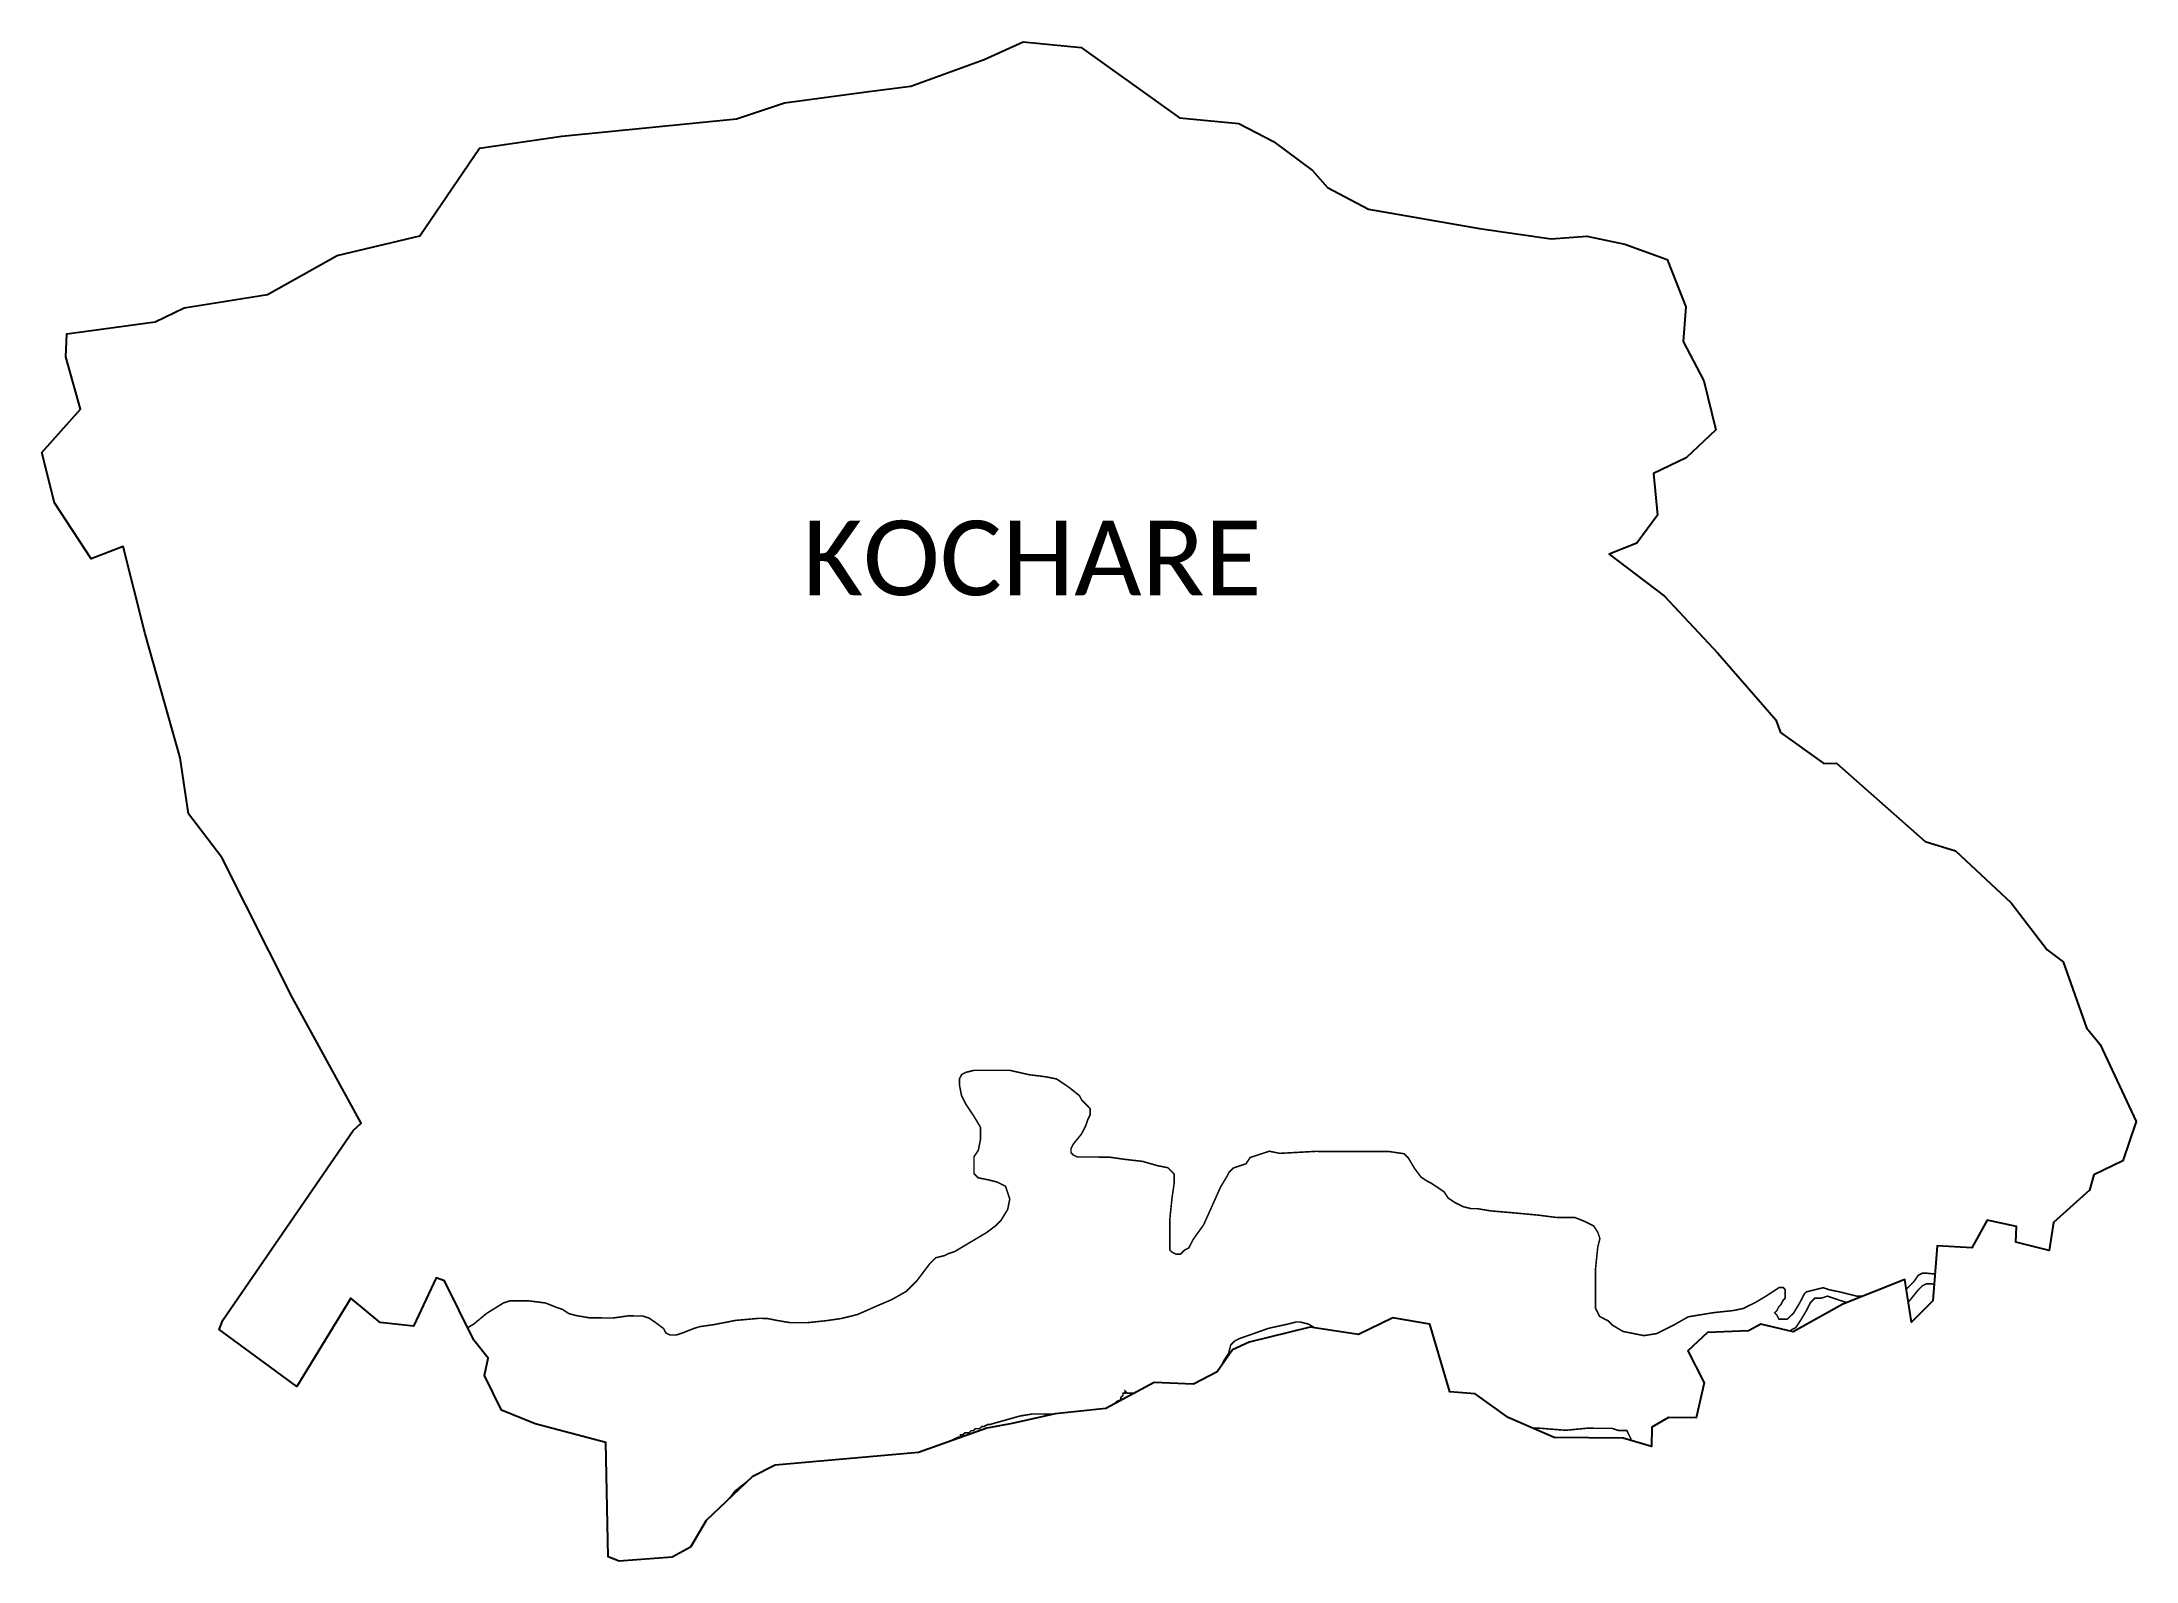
# Model space of a CAD drawing. Header units: metres. Extents: x 342825 to 346860, y 1762972 to 1765899.
import ezdxf

# ---------------------------------------------------------------- set-up
doc = ezdxf.new("R2010")
doc.units = ezdxf.units.M
for name, color, linetype in [('A-BLDG', 7, 'Continuous'), ('ddddd', 7, 'Continuous'), ('HAZARDS LINE', 1, 'Continuous'), ('VILLAGE NAME', 250, 'Continuous')]:
    doc.layers.add(name, color=color, linetype=linetype)
doc.styles.get("Standard").update_dxf_attribs({"font": 'simplex.shx'})

msp = doc.modelspace()

# ---------------------------------------------------------------- linework, layer by layer
at = {"layer": 'A-BLDG', "color": 3, "true_color": 0x00ff00, "flags": 128}
msp.add_lwpolyline([(343043.4, 1765359.6), (343099.4, 1765386.8)], dxfattribs=at)
at = {"layer": 'ddddd', "color": 3, "true_color": 0x00ff00}
for points in [[(343099.3, 1765386.8, 0), (343260, 1765412.3, 0), (343394.3, 1765487.7, 0), (343553.3, 1765525.6, 0), (343668.7, 1765694.5, 0), (343827.3, 1765717.7, 0), (344163.8, 1765751, 0), (344256, 1765781.7, 0), (344418.4, 1765804, 0), (344499.6, 1765814, 0), (344640.6, 1765865.7, 0), (344715.5, 1765899.4, 0), (344827.4, 1765888.5, 0), (345017.3, 1765752.9, 0), (345131.4, 1765742.2, 0), (345198.1, 1765707.3, 0), (345273.3, 1765651.7, 0), (345302.1, 1765619, 0), (345381.4, 1765577.2, 0), (345595.2, 1765539.9, 0), (345595.2, 1765539.9, 0)], [(345595.2, 1765539.9, 0), (345733.2, 1765519.7, 0), (345801.9, 1765524.9, 0), (345874.8, 1765509.7, 0), (345956.6, 1765480, 0), (345992.2, 1765388.9, 0), (345987.2, 1765321.8, 0), (346027.2, 1765246.4, 0), (346050, 1765151.9, 0), (345992.9, 1765097.7, 0), (345930.1, 1765067.6, 0), (345937.7, 1764987.2, 0), (345898.2, 1764933.3, 0), (345844.7, 1764912, 0), (345951.4, 1764831.1, 0), (346054.1, 1764721.6, 0), (346165.8, 1764593.1, 0), (346175, 1764568.2, 0), (346258.3, 1764508.8, 0), (346282.9, 1764509.1, 0), (346453.8, 1764358.3, 0), (346511.8, 1764340.6, 0), (346619.4, 1764239.9, 0), (346688.8, 1764149.4, 0), (346719.2, 1764126.6, 0), (346764.5, 1763999.1, 0), (346790.4, 1763967.3, 0), (346859.9, 1763818.7, 0), (346834, 1763743.3, 0), (346778.4, 1763716.2, 0), (346769.8, 1763686.4, 0), (346700.9, 1763623.9, 0), (346692.5, 1763570.4, 0), (346628.5, 1763586.2, 0), (346629.2, 1763616.3, 0), (346573.2, 1763628.9, 0), (346543.4, 1763575.2, 0), (346476.4, 1763579.1, 0), (346468.1, 1763473.4, 0), (346427.4, 1763432.2, 0), (346414.5, 1763514.2, 0), (346295.1, 1763466.9, 0), (346199, 1763413.6, 0), (346137, 1763428.3, 0), (346113, 1763415.2, 0), (346034.1, 1763412.4, 0), (345996.6, 1763376.7, 0), (346027.8, 1763315, 0), (346012.3, 1763247.7, 0), (345959.3, 1763248.6, 0), (345927, 1763229.5, 0), (345926.4, 1763192.4, 0), (345872, 1763208.8, 0), (345738.6, 1763209.5, 0), (345650, 1763248.4, 0), (345586.7, 1763293.9, 0), (345538.1, 1763298, 0), (345499.2, 1763428.3, 0), (345427.7, 1763440.7, 0), (345362.1, 1763408.4, 0), (345268.7, 1763422.4, 0), (345151.3, 1763393.8, 0), (345119.3, 1763378.8, 0), (345089.7, 1763336.6, 0), (345044.2, 1763312.9, 0), (344968.4, 1763315.7, 0), (344874.8, 1763265.4, 0), (344777.4, 1763255.1, 0), (344694.9, 1763236.9, 0), (344646, 1763227.5, 0), (344514, 1763180.9, 0), (344237.8, 1763156.7, 0), (344194, 1763134.2, 0), (344105.2, 1763050.1, 0), (344075, 1762998.2, 0), (344039.4, 1762979.2, 0), (343937.6, 1762971.5, 0), (343916.6, 1762980.1, 0), (343911.5, 1763200.3, 0), (343775.5, 1763236.2, 0), (343710.9, 1763262.5, 0), (343678.1, 1763329.4, 0), (343684.9, 1763362.9, 0), (343657.8, 1763397.7, 0), (343600.9, 1763511.7, 0), (343585, 1763517.3, 0), (343541.3, 1763424.6, 0), (343476.9, 1763431.3, 0), (343420.8, 1763478.1, 0), (343316.5, 1763307.8, 0), (343166.6, 1763417.8, 0), (343174, 1763435.8, 0), (343424.9, 1763801.2, 0), (343440.3, 1763815.6, 0), (343308.4, 1764057.1, 0), (343171.8, 1764327.7, 0), (343108.1, 1764411.6, 0), (343091.7, 1764519.5, 0), (343024.5, 1764758.3, 0), (342982, 1764927.1, 0), (342920.6, 1764903, 0), (342849.6, 1765011.2, 0), (342825.4, 1765107.9, 0), (342899.9, 1765191.9, 0), (342871.2, 1765292.6, 0), (342873.4, 1765336.9, 0), (343043.4, 1765359.6, 0)]]:
    msp.add_polyline3d(points, dxfattribs=at)
at = {"layer": 'HAZARDS LINE', "lineweight": 18, "const_width": 3}
for points in [[(346333.2, 1763482), (346322.1, 1763482.1), (346305.8, 1763486.2), (346289.6, 1763490.3), (346269.3, 1763494.4), (346257.1, 1763498.5), (346240.9, 1763494.5), (346224.6, 1763490.5), (346220.6, 1763486.4), (346212.4, 1763470.2), (346200.2, 1763449.9), (346192, 1763441.8), (346187.9, 1763437.8), (346183.9, 1763437.8), (346175.8, 1763437.8), (346171.7, 1763437.8), (346167.7, 1763445.9), (346163.6, 1763450), (346167.7, 1763454.1), (346171.8, 1763462.2), (346175.8, 1763466.2), (346179.9, 1763474.3), (346184, 1763478.4), (346184, 1763486.5), (346184, 1763494.6), (346180, 1763498.7), (346175.9, 1763498.7), (346171.9, 1763498.7), (346159.7, 1763490.6), (346147.4, 1763482.6), (346127.1, 1763470.4), (346102.7, 1763458.3), (346082.4, 1763454.3), (346045.8, 1763450.4), (346021.4, 1763446.4), (345997.1, 1763442.4), (345968.6, 1763426.2), (345936.1, 1763410), (345911.7, 1763406.1), (345891.4, 1763410.2), (345871.1, 1763414.3), (345850.8, 1763426.5), (345842.7, 1763434.7), (345834.6, 1763438.8), (345826.5, 1763442.9), (345818.4, 1763459.1), (345818.5, 1763475.4), (345818.5, 1763491.6), (345818.6, 1763520.1), (345818.6, 1763536.3), (345822.8, 1763576.9), (345826.9, 1763593.1), (345822.9, 1763605.3), (345814.8, 1763617.6), (345798.6, 1763625.7), (345778.3, 1763633.9), (345741.8, 1763634), (345709.3, 1763638.2), (345664.6, 1763642.4), (345615.9, 1763646.6), (345591.5, 1763650.7), (345579.3, 1763650.7), (345563.1, 1763654.8), (345546.9, 1763663), (345534.7, 1763671.2), (345526.6, 1763683.4), (345514.5, 1763691.5), (345502.3, 1763699.7), (345494.2, 1763703.8), (345482.1, 1763711.9), (345469.9, 1763728.2), (345457.8, 1763748.6), (345449.7, 1763756.7), (345421.3, 1763760.8), (345388.8, 1763760.9), (345352.2, 1763761), (345319.7, 1763761.1), (345279.1, 1763761.2), (345210.1, 1763757.4), (345189.8, 1763761.5), (345165.4, 1763753.4), (345153.2, 1763749.4), (345145, 1763737.3), (345132.8, 1763733.2), (345120.6, 1763729.2), (345112.5, 1763721.1), (345108.4, 1763713), (345096.2, 1763692.7), (345063.5, 1763619.7), (345043.1, 1763591.3), (345034.9, 1763575.1), (345026.8, 1763571.1), (345022.7, 1763567), (345018.6, 1763563), (345010.5, 1763563), (345002.4, 1763567.1), (344998.4, 1763571.1), (344998.4, 1763579.3), (344998.4, 1763587.4), (344998.4, 1763599.6), (344998.5, 1763615.8), (344998.5, 1763632.1), (345002.7, 1763672.7), (345006.9, 1763701.1), (345006.9, 1763717.3), (345002.8, 1763721.4), (344994.8, 1763729.6), (344974.5, 1763733.7), (344946, 1763741.9), (344909.5, 1763746.1), (344881.1, 1763750.2), (344852.7, 1763750.3), (344836.4, 1763750.3), (344820.2, 1763750.4), (344812.1, 1763754.5), (344808, 1763758.5), (344808, 1763766.7), (344812.1, 1763774.8), (344828.4, 1763795), (344836.6, 1763811.2), (344840.7, 1763823.4), (344844.8, 1763831.5), (344844.8, 1763843.7), (344836.7, 1763851.9), (344828.6, 1763860), (344824.6, 1763868.2), (344804.3, 1763884.5), (344780, 1763900.8), (344759.7, 1763904.9), (344727.2, 1763909), (344690.7, 1763917.3), (344658.2, 1763917.4), (344621.6, 1763917.5), (344605.4, 1763913.5), (344597.3, 1763909.4), (344593.2, 1763901.3), (344593.1, 1763889.1), (344597.1, 1763868.8), (344605.2, 1763852.5), (344613.3, 1763840.3), (344621.4, 1763828.1), (344633.5, 1763807.8), (344633.5, 1763795.6), (344633.4, 1763783.4), (344629.3, 1763763.1), (344621.2, 1763750.9), (344621.1, 1763734.7), (344621.1, 1763726.6), (344621.1, 1763718.4), (344629.2, 1763710.3), (344649.5, 1763706.2), (344665.7, 1763702.1), (344681.9, 1763693.9), (344686, 1763681.7), (344690, 1763669.5), (344685.9, 1763649.2), (344673.6, 1763628.9), (344661.4, 1763616.8), (344645.1, 1763604.6), (344624.8, 1763592.5), (344604.4, 1763580.4), (344584.1, 1763568.3), (344571.9, 1763564.2), (344563.8, 1763560.2), (344547.5, 1763556.2), (344535.3, 1763544), (344523.1, 1763527.8), (344510.8, 1763511.6), (344490.5, 1763491.3), (344462, 1763475.2), (344433.5, 1763463.1), (344396.9, 1763446.9), (344364.4, 1763438.9), (344336, 1763434.9), (344299.4, 1763431), (344266.9, 1763431.1), (344242.6, 1763435.2), (344222.3, 1763439.3), (344206, 1763439.4), (344161.3, 1763435.4), (344120.7, 1763427.4), (344092.3, 1763423.4), (344080.1, 1763419.4), (344059.7, 1763411.3), (344047.6, 1763407.3), (344035.4, 1763407.3), (344027.3, 1763411.4), (344023.2, 1763419.6), (344007, 1763431.8), (343994.9, 1763440), (343982.7, 1763444), (343954.2, 1763444.1), (343925.8, 1763440.1), (343905.5, 1763440.2), (343881.1, 1763440.3), (343856.8, 1763444.4), (343840.5, 1763448.5), (343828.4, 1763456.7), (343816.2, 1763460.8), (343795.9, 1763469), (343763.5, 1763473.1), (343755.3, 1763473.1), (343726.9, 1763473.2), (343714.7, 1763469.2), (343682.2, 1763449), (343657.7, 1763428.7), (343645.8, 1763421.6)], [(346472.1, 1763524.9), (346456.2, 1763526.4), (346448.1, 1763526.4), (346440, 1763522.3), (346431.8, 1763510.2), (346423.7, 1763502.1), (346417.4, 1763495.8)], [(346421.2, 1763472), (346423.6, 1763473.6), (346439.9, 1763493.9), (346448, 1763502), (346456.2, 1763506.1), (346464.3, 1763506), (346470.6, 1763505)], [(346193.5, 1763414.9), (346196, 1763417.4), (346204.1, 1763421.5), (346212.3, 1763433.6), (346224.5, 1763453.9), (346232.7, 1763470.1), (346240.8, 1763478.2), (346253, 1763478.2), (346265.2, 1763482.2), (346289.6, 1763474), (346302.3, 1763469.8)], [(345097.1, 1763347.3), (345103.4, 1763359.6), (345111.5, 1763371.8), (345115.6, 1763388), (345123.8, 1763396.1), (345131.9, 1763400.2), (345188.8, 1763420.3), (345225.4, 1763428.3), (345241.6, 1763432.3), (345249.8, 1763432.3), (345266, 1763428.2), (345278, 1763421)], [(344891.2, 1763274.2), (344891.9, 1763274.9), (344896, 1763279), (344904.1, 1763283), (344904.1, 1763287.1), (344908.2, 1763291.1), (344908.2, 1763295.2), (344912.3, 1763295.2), (344912.3, 1763299.2), (344916.3, 1763295.2), (344920.4, 1763295.1), (344924.5, 1763295.1), (344928.5, 1763295.1), (344929.1, 1763294.6)], [(344574.4, 1763202.2), (344574.9, 1763202.7), (344591.2, 1763210.8), (344595.3, 1763210.8), (344595.3, 1763214.8), (344599.3, 1763214.8), (344603.4, 1763218.9), (344611.5, 1763218.9), (344615.6, 1763222.9), (344619.7, 1763222.9), (344623.7, 1763226.9), (344631.9, 1763226.9), (344635.9, 1763231), (344640, 1763231), (344648.1, 1763235), (344652.2, 1763235), (344709.1, 1763251.1), (344733.5, 1763255.1), (344753.8, 1763255), (344774.1, 1763254.9), (344775.2, 1763254.7)], [(345696.7, 1763227.9), (345708.1, 1763227.9), (345760.9, 1763223.7), (345801.5, 1763227.6), (345850.2, 1763227.5), (345862.4, 1763223.4), (345878.7, 1763223.4), (345882.7, 1763215.2), (345886.7, 1763207.1), (345886.7, 1763204.4)], [(344149.8, 1763092.4), (344160.4, 1763106.4), (344180.8, 1763122.6), (344183.3, 1763124)]]:
    msp.add_lwpolyline(points, dxfattribs=at)

# ---------------------------------------------------------------- texts
at = {"layer": 'ddddd', "insert": (344290.8, 1764976.8), "char_height": 143.7, "attachment_point": 1, "rotation": 359.9793}
msp.add_mtext_dynamic_manual_height_columns('{\\fCalibri|b0|i0|c0|p34;KOCHARE}', width=1418, gutter_width=718.5, heights=[0], dxfattribs=at)
at = {"layer": 'VILLAGE NAME', "insert": (344290.8, 1764976.8), "char_height": 143.7, "attachment_point": 1, "rotation": 359.9793}
msp.add_mtext_dynamic_manual_height_columns('{\\fCalibri|b0|i0|c0|p34;KOCHARE}', width=1418, gutter_width=718.5, heights=[0], dxfattribs=at)

doc.saveas('drawing.dxf')
